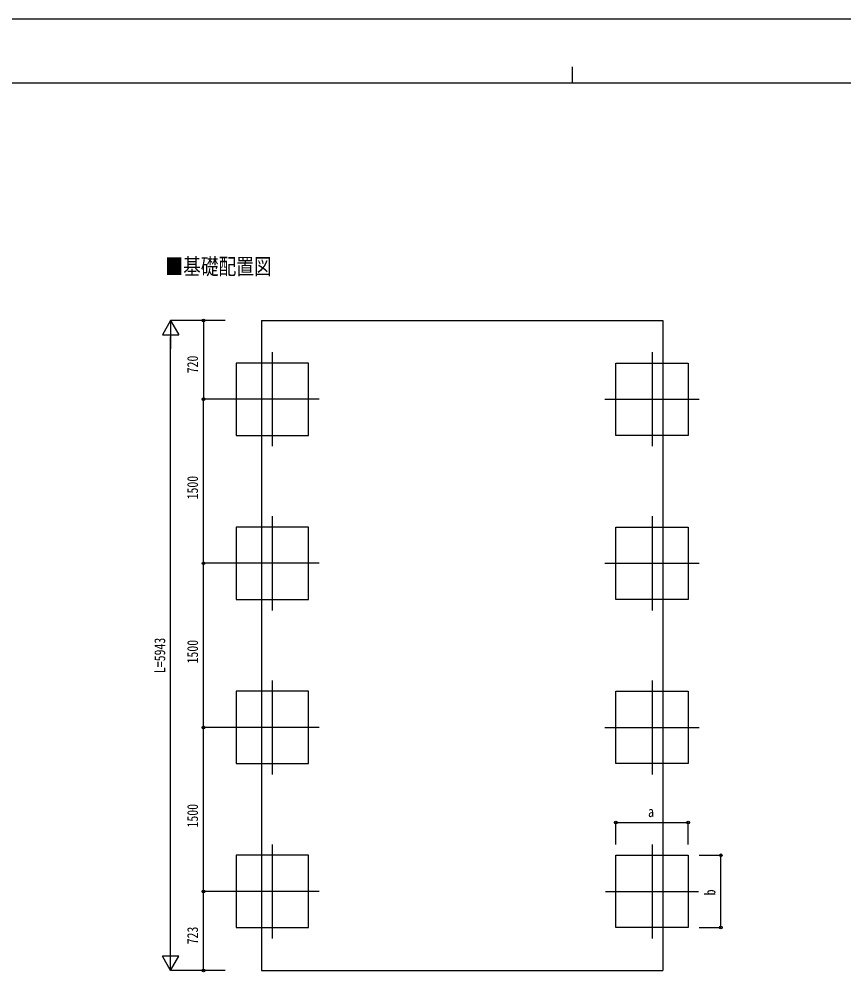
# Model space of a CAD drawing. Units: millimetres, scale not verified. Extents: x -12615 to 12615, y -8910 to 8910.
# Drawn here: x -5072 to 2471, y 153 to 8910 of the extents above; entities that cross this region are included whole.
import ezdxf
from ezdxf.enums import TextEntityAlignment as Align

# ---------------------------------------------------------------- set-up
doc = ezdxf.new("R2010")
doc.units = ezdxf.units.MM
doc.header["$LTSCALE"] = 40
for name, color, linetype in [('0-2_USER1', 3, 'Continuous'), ('0-3_YKK_12', 2, 'Continuous'), ('0-5_YKK_A1', 4, 'Continuous'), ('0-6_YKK_D', 6, 'Continuous'), ('0-7_YKK_ZWAK', 7, 'Continuous')]:
    doc.layers.add(name, color=color, linetype=linetype)
doc.styles.add('ＭＳ ゴシック', font='')
doc.styles.get('ＭＳ ゴシック').set_extended_font_data('MS Gothic')

msp = doc.modelspace()

# ---------------------------------------------------------------- linework, layer by layer
at = {"layer": '0-3_YKK_12'}
for p, q in [((-2756.37, 5864.36), (-2756.37, 5004.36)), ((716.63, 5864.36), (716.63, 5004.36)), ((-2326.37, 5434.36), (-3186.37, 5434.36)), ((286.63, 5434.36), (1146.63, 5434.36)), ((-2756.37, 4364.36), (-2756.37, 3504.36)), ((716.63, 4364.36), (716.63, 3504.36)), ((-2326.37, 3934.36), (-3186.37, 3934.36)), ((286.63, 3934.36), (1146.63, 3934.36)), ((-2756.37, 2864.36), (-2756.37, 2004.36)), ((716.63, 2864.36), (716.63, 2004.36)), ((-2326.37, 2434.36), (-3186.37, 2434.36)), ((286.63, 2434.36), (1146.63, 2434.36)), ((-2756.37, 1364.36), (-2756.37, 504.36)), ((716.63, 1364.36), (716.63, 504.36)), ((-2326.37, 934.36), (-3186.37, 934.36)), ((292.34, 934.36), (1140.92, 934.36))]:
    msp.add_line(p, q, dxfattribs=at)
at = {"layer": '0-5_YKK_A1'}
for p, q in [((-2854.87, 6153.87), (-2854.87, 211.35)), ((-2854.87, 211.35), (815.13, 211.35))]:
    msp.add_line(p, q, dxfattribs=at)
msp.add_lwpolyline([(-2854.87, 6153.87), (815.13, 6153.87), (815.13, 211.35)], dxfattribs=at)
for points in [[(-2426.37, 5104.36), (-2426.37, 5764.36), (-3086.37, 5764.36), (-3086.37, 5104.36)], [(386.63, 5104.36), (386.63, 5764.36), (1046.63, 5764.36), (1046.63, 5104.36)], [(-2426.37, 3604.36), (-2426.37, 4264.36), (-3086.37, 4264.36), (-3086.37, 3604.36)], [(386.63, 3604.36), (386.63, 4264.36), (1046.63, 4264.36), (1046.63, 3604.36)], [(-2426.37, 2104.36), (-2426.37, 2764.36), (-3086.37, 2764.36), (-3086.37, 2104.36)], [(386.63, 2104.36), (386.63, 2764.36), (1046.63, 2764.36), (1046.63, 2104.36)], [(-2426.37, 604.36), (-2426.37, 1264.36), (-3086.37, 1264.36), (-3086.37, 604.36)], [(386.63, 604.36), (386.63, 1264.36), (1046.63, 1264.36), (1046.63, 604.36)]]:
    msp.add_lwpolyline(points, close=True, dxfattribs=at)
at = {"layer": '0-6_YKK_D'}
for p, q in [((-3686.37, 6153.87), (-3761.37, 6023.96)), ((-3186.37, 6153.87), (-3687.37, 6153.87)), ((-3686.37, 6153.87), (-3611.37, 6023.96)), ((-3686.37, 6153.87), (-3686.37, 5894.06)), ((-3186.37, 6153.87), (-3387.37, 6153.87)), ((-3386.37, 6153.87), (-3386.37, 5434.36)), ((-3761.37, 6023.96), (-3611.37, 6023.96)), ((-3686.37, 361.35), (-3686.37, 6003.87)), ((-3186.37, 5434.36), (-3387.37, 5434.36)), ((-3186.37, 5434.36), (-3387.37, 5434.36)), ((-3386.37, 3934.36), (-3386.37, 5434.36)), ((-3186.37, 3934.36), (-3387.37, 3934.36)), ((-3186.37, 3934.36), (-3387.37, 3934.36)), ((-3386.37, 2434.36), (-3386.37, 3934.36)), ((-3186.37, 2434.36), (-3387.37, 2434.36)), ((-3186.37, 2434.36), (-3387.37, 2434.36)), ((-3386.37, 934.36), (-3386.37, 2434.36)), ((386.63, 1364.36), (386.63, 1565.36)), ((386.63, 1564.36), (1046.63, 1564.36)), ((1046.63, 1364.36), (1046.63, 1565.36)), ((1146.63, 1264.36), (1347.63, 1264.36)), ((1346.63, 604.36), (1346.63, 1264.36)), ((-3186.37, 934.36), (-3387.37, 934.36)), ((-3186.37, 934.36), (-3387.37, 934.36)), ((-3386.37, 211.35), (-3386.37, 934.36)), ((1146.63, 604.36), (1347.63, 604.36)), ((-3686.37, 211.35), (-3686.37, 471.16)), ((-3686.37, 211.35), (-3761.37, 341.26)), ((-3611.37, 341.26), (-3761.37, 341.26)), ((-3686.37, 211.35), (-3611.37, 341.26)), ((-3186.37, 211.35), (-3687.37, 211.35)), ((-3186.37, 211.35), (-3387.37, 211.35))]:
    msp.add_line(p, q, dxfattribs=at)
for centre in [(-3386.37, 6153.87), (-3386.37, 5434.36), (-3386.37, 5434.36), (-3386.37, 3934.36), (-3386.37, 3934.36), (-3386.37, 2434.36), (-3386.37, 2434.36), (386.63, 1564.36), (1046.63, 1564.36), (1346.63, 1264.36), (-3386.37, 934.36), (-3386.37, 934.36), (1346.63, 604.36), (-3386.37, 211.35)]:
    msp.add_circle(centre, 12.75, dxfattribs=at)
at = {"layer": '0-7_YKK_ZWAK'}
for p, q in [((-14.94, 8475), (-14.94, 8325)), ((11685.06, 8325), (-11714.94, 8325))]:
    msp.add_line(p, q, dxfattribs=at)
msp.add_lwpolyline([(-12615, -8910), (12615, -8910), (12615, 8910), (-12615, 8910)], close=True, dxfattribs=at)

# ---------------------------------------------------------------- texts
at = {"layer": '0-2_USER1', "style": 'ＭＳ ゴシック', "width": 0.8}
msp.add_text('■基礎配置図', height=148.5, dxfattribs=at).set_placement((-3734.37, 6530.46), align=Align.BOTTOM_LEFT)
at = {"layer": '0-6_YKK_D', "style": 'ＭＳ ゴシック', "width": 0.8}
for s, p in [('720', (-3406.37, 5671.71)), ('1500', (-3406.37, 4518.76)), ('L=5943', (-3706.37, 2930.61)), ('1500', (-3406.37, 3018.76)), ('1500', (-3406.37, 1518.76)), ('b', (1326.63, 898.36)), ('723', (-3406.37, 450.46))]:
    msp.add_text(s, height=98.97, rotation=90, dxfattribs=at).set_placement(p, align=Align.BOTTOM_LEFT)
msp.add_text('a', height=98.97, dxfattribs=at).set_placement((680.63, 1584.36), align=Align.BOTTOM_LEFT)

doc.saveas('drawing.dxf')
